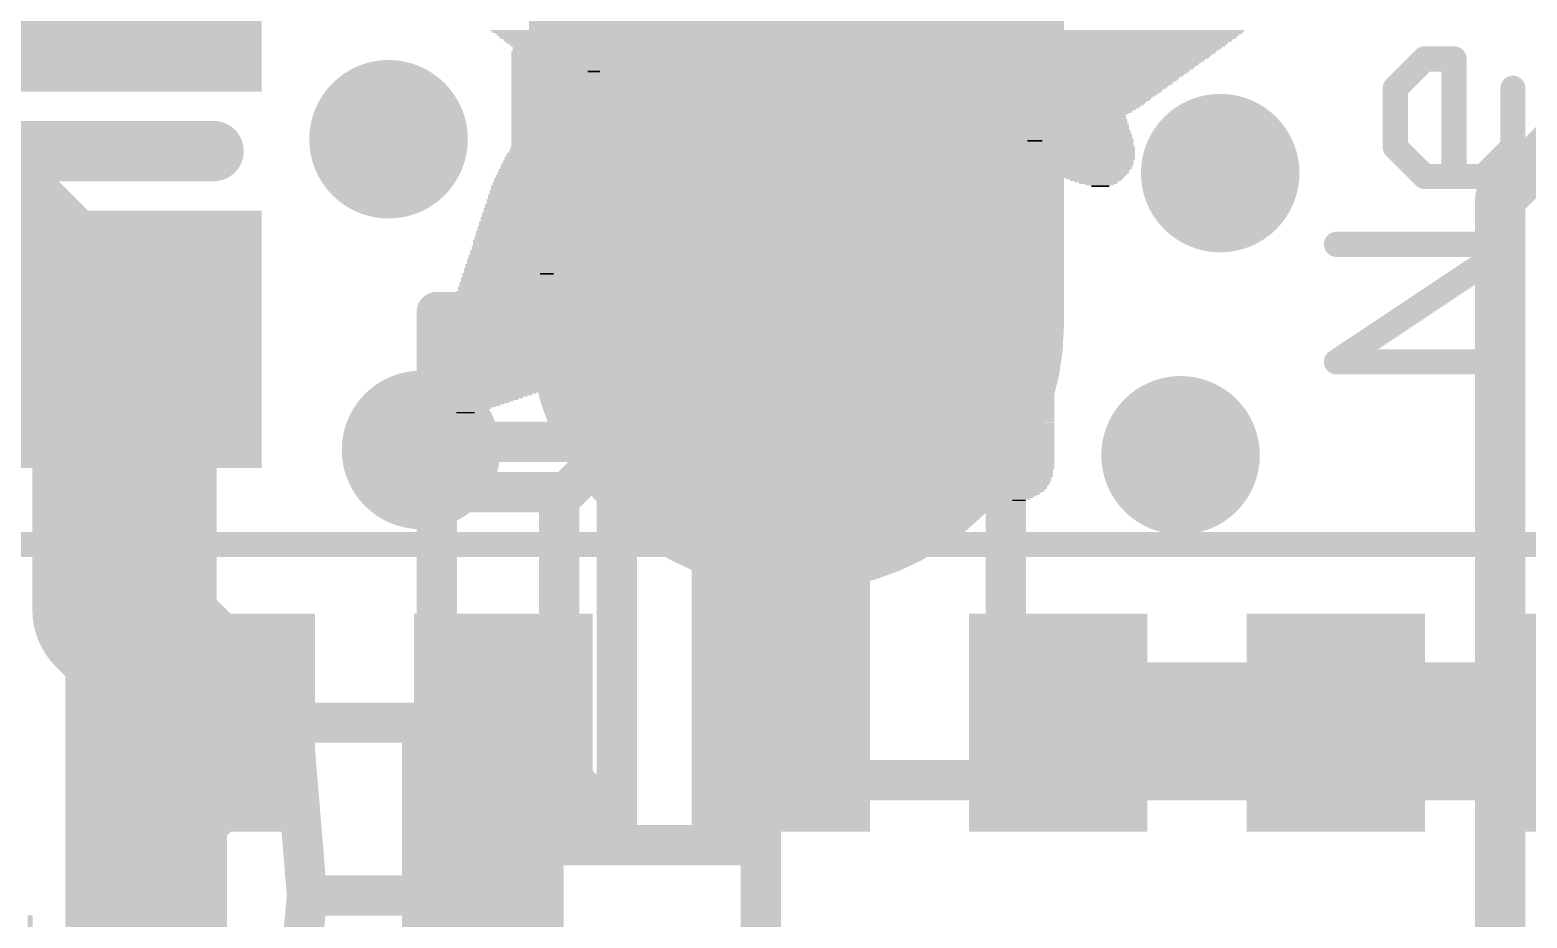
# Model space of a CAD drawing. Extents: x -0.3 to 32, y -0.4 to 44.5.
# Drawn here: x 12.9 to 20.46, y 33.07 to 37.55 of the extents above; entities that cross this region are included whole.
import ezdxf

# ---------------------------------------------------------------- set-up
doc = ezdxf.new("R2010")
doc.units = 0
for name, color, linetype in [('1', 12, 'CONTINUOUS'), ('16', 132, 'CONTINUOUS'), ('18', 110, 'CONTINUOUS'), ('21', 40, 'CONTINUOUS'), ('22', 6, 'CONTINUOUS')]:
    doc.layers.add(name, color=color, linetype=linetype)

# ---------------------------------------------------------------- blocks, each defined once
blk = doc.blocks.new('RECT')
blk.add_solid([(-0.5, -0.5), (0.5, -0.5), (-0.5, 0.5), (0.5, 0.5)])
blk = doc.blocks.new('ROUNDV')
at = {"const_width": 0.5}
blk.add_lwpolyline([(0, -0.25, 1), (0, 0.25, 1), (0, -0.25)], format="xyb", dxfattribs=at)

msp = doc.modelspace()

# ---------------------------------------------------------------- linework, layer by layer
at = {"layer": '1'}
for points, const_width in [([(16.769, 37.1), (16.769, 39.37)], 2.7), ([(16.769, 36.069), (16.769, 37.1)], 2.7), ([(16.764, 37.105), (16.769, 37.1)], 0.254), ([(10.867, 36.195), (13.116, 36.195)], 0.8128), ([(13.116, 36.195), (13.32, 35.991)], 0.8128), ([(16.69, 34.056), (16.69, 36.025)], 0.9), ([(13.32, 34.626), (13.32, 35.991)], 0.8128), ([(16.769, 36.069), (16.769, 35.941)], 0.3048), ([(16.69, 36.025), (16.769, 35.946)], 0.254), ([(16.769, 35.941), (16.769, 35.821)], 0.3048), ([(16.769, 35.946), (16.769, 35.941)], 0.254), ([(13.89, 34.056), (13.32, 34.626)], 0.8128), ([(13.49, 33.656), (13.89, 34.056)], 0.8128), ([(15.29, 32.616), (15.29, 34.056)], 0.6096), ([(19.49, 34.056), (18.09, 34.056)], 0.6096), ([(20.89, 34.056), (19.49, 34.056)], 0.6096), ([(13.49, 32.556), (13.49, 33.656)], 0.8128)]:
    msp.add_lwpolyline(points, dxfattribs=dict(at, const_width=const_width))
for points, const_width in [([(17.444, 37.1, 1), (16.094, 37.1)], 1.35), ([(16.094, 37.1, 1), (17.444, 37.1)], 1.35), ([(16.8089, 37.1499, 1), (16.7191, 37.0601)], 0.127), ([(16.7241, 37.0551, 1), (16.8139, 37.1449)], 0.127), ([(16.094, 36.069, 1), (17.444, 36.069)], 1.35), ([(13.2597, 36.3387, 1), (12.9723, 36.0513)], 0.4064), ([(13.116, 35.9918, 1), (13.116, 36.3982)], 0.4064), ([(16.915, 36.025, 1), (16.465, 36.025)], 0.45), ([(13.5232, 35.991, 1), (13.1168, 35.991)], 0.4064), ([(13.1763, 35.8473, 1), (13.4637, 36.1347)], 0.4064), ([(16.8452, 36.069, 1), (16.6928, 36.069)], 0.1524), ([(16.7349, 36.0699, 1), (16.6451, 35.9801)], 0.127), ([(16.8452, 35.941, 1), (16.6928, 35.941)], 0.1524), ([(16.8325, 35.946, 1), (16.7055, 35.946)], 0.127), ([(16.7241, 35.9011, 1), (16.8139, 35.9909)], 0.127), ([(16.6928, 35.941, 1), (16.8452, 35.941)], 0.1524), ([(16.7055, 35.941, 1), (16.8325, 35.941)], 0.127), ([(16.6928, 35.821, 1), (16.8452, 35.821)], 0.1524), ([(13.4637, 34.7697, 1), (13.1763, 34.4823)], 0.4064), ([(13.1168, 34.626, 1), (13.5232, 34.626)], 0.4064), ([(14.0337, 33.9123, 1), (13.7463, 34.1997)], 0.4064), ([(13.7463, 33.9123, 1), (14.0337, 34.1997)], 0.4064), ([(15.4424, 34.056, 1), (15.1376, 34.056)], 0.3048), ([(18.09, 34.2084, 1), (18.09, 33.9036)], 0.3048), ([(19.49, 34.2084, 1), (19.49, 33.9036)], 0.3048), ([(19.49, 33.9036, 1), (19.49, 34.2084)], 0.3048), ([(16.465, 34.056, 1), (16.915, 34.056)], 0.45), ([(13.6932, 33.656, 1), (13.2868, 33.656)], 0.4064), ([(13.3463, 33.7997, 1), (13.6337, 33.5123)], 0.4064)]:
    msp.add_lwpolyline(points, format="xyb", dxfattribs=dict(at, const_width=const_width))
at = {"layer": '16', "const_width": 0.254}
for points in [[(11.557, 38.1), (13.716, 35.941)], [(13.208, 35.687), (11.684, 37.211)], [(20.32, 36.703), (20.701, 37.084)], [(20.32, 32.639), (20.32, 36.703)], [(13.716, 35.941), (13.716, 32.258)], [(13.208, 35.687), (13.208, 27.6352)]]:
    msp.add_lwpolyline(points, dxfattribs=at)
at = {"layer": '16', "const_width": 0.127}
for points in [[(20.3835, 36.703, 1), (20.2565, 36.703)], [(20.2751, 36.7479, 1), (20.3649, 36.6581)], [(13.7795, 35.941, 1), (13.6525, 35.941)], [(13.6711, 35.8961, 1), (13.7609, 35.9859)], [(13.2715, 35.687, 1), (13.1445, 35.687)], [(13.1631, 35.6421, 1), (13.2529, 35.7319)]]:
    msp.add_lwpolyline(points, format="xyb", dxfattribs=at)
at = {"layer": '21'}
for points, const_width in [([(19.7903, 37.2579), (19.9386, 37.4062)], 0.127), ([(19.9386, 37.4062), (20.0869, 37.4062)], 0.127), ([(20.0869, 37.4062), (20.0869, 36.813)], 0.127), ([(19.7903, 36.9613), (19.7903, 37.2579)], 0.127), ([(20.3835, 37.2579), (20.3835, 36.9613)], 0.127), ([(12.812, 36.941), (13.828, 36.941)], 0.3048), ([(19.9386, 36.813), (19.7903, 36.9613)], 0.127), ([(20.3835, 36.9613), (20.2352, 36.813)], 0.127), ([(20.2352, 36.813), (19.9386, 36.813)], 0.127), ([(19.4937, 35.8775), (20.3835, 36.4707)], 0.127), ([(20.3835, 36.4707), (19.4937, 36.4707)], 0.127), ([(20.3835, 35.8775), (19.4937, 35.8775)], 0.127), ([(12.59, 34.956), (30.59, 34.956)], 0.127)]:
    msp.add_lwpolyline(points, dxfattribs=dict(at, const_width=const_width))
for points, const_width in [([(19.9386, 37.4379, 1), (19.9386, 37.3744)], 0.0635), ([(19.9611, 37.3837, 1), (19.9162, 37.4286)], 0.0635), ([(20.1187, 37.4062, 1), (20.0552, 37.4062)], 0.0635), ([(20.0869, 37.3744, 1), (20.0869, 37.4379)], 0.0635), ([(19.8221, 37.2579, 1), (19.7586, 37.2579)], 0.0635), ([(20.4153, 37.2579, 1), (20.3518, 37.2579)], 0.0635), ([(19.7679, 37.2803, 1), (19.8128, 37.2354)], 0.0635), ([(13.828, 36.8648, 1), (13.828, 37.0172)], 0.1524), ([(19.8128, 36.9838, 1), (19.7679, 36.9389)], 0.0635), ([(20.406, 36.9389, 1), (20.361, 36.9838)], 0.0635), ([(19.7586, 36.9613, 1), (19.8221, 36.9613)], 0.0635), ([(20.3518, 36.9613, 1), (20.4153, 36.9613)], 0.0635), ([(19.9386, 36.8448, 1), (19.9386, 36.7813)], 0.0635), ([(19.9162, 36.7906, 1), (19.9611, 36.8355)], 0.0635), ([(20.2128, 36.8355, 1), (20.2577, 36.7906)], 0.0635), ([(20.2352, 36.7813, 1), (20.2352, 36.8448)], 0.0635), ([(20.0552, 36.813, 1), (20.1187, 36.813)], 0.0635), ([(19.4937, 36.5024, 1), (19.4937, 36.4389)], 0.0635), ([(20.4011, 36.4443, 1), (20.3659, 36.4971)], 0.0635), ([(20.3835, 36.4389, 1), (20.3835, 36.5024)], 0.0635), ([(19.4937, 35.9093, 1), (19.4937, 35.8458)], 0.0635), ([(19.4761, 35.9039, 1), (19.5114, 35.8511)], 0.0635), ([(20.3835, 35.8458, 1), (20.3835, 35.9093)], 0.0635)]:
    msp.add_lwpolyline(points, format="xyb", dxfattribs=dict(at, const_width=const_width))
at = {"layer": '22', "const_width": 0.2032}
for points in [[(14.9539, 31.7665), (14.9539, 36.1288)], [(14.9539, 36.1288), (17.8258, 36.1288)], [(17.8258, 36.1288), (17.8258, 33.7659)], [(16.5898, 36.0561), (16.5898, 31.8028)], [(14.9903, 35.4745), (15.8628, 35.4745)], [(15.6083, 35.22), (15.8264, 35.4381)], [(15.8628, 35.4745), (15.8628, 33.5478)], [(14.9903, 35.22), (15.5719, 35.22)], [(15.5719, 35.22), (15.6083, 35.22)], [(15.5719, 35.22), (15.5719, 33.875)], [(14.2996, 33.1843), (14.2269, 34.0567)], [(14.2269, 34.0567), (14.9176, 34.0567)], [(14.8812, 34.0204), (14.8812, 29.4399)], [(14.9903, 33.8386), (15.5719, 33.8386)], [(15.5719, 33.8386), (15.8264, 33.5841)], [(17.7895, 33.7659), (16.6625, 33.7659)], [(17.8258, 33.7659), (27.4957, 33.7659)], [(15.8628, 33.5478), (14.9903, 33.5478)], [(16.5535, 33.4387), (14.9903, 33.4387)], [(13.936, 29.2218), (14.2996, 33.1843)], [(14.9176, 33.1843), (14.3359, 33.1843)]]:
    msp.add_lwpolyline(points, dxfattribs=at)
at = {"layer": '22', "const_width": 0.1016}
for points in [[(15.0047, 36.1288, 1), (14.9031, 36.1288)], [(14.9539, 36.1796, 1), (14.9539, 36.078)], [(17.8766, 36.1288, 1), (17.775, 36.1288)], [(17.8258, 36.078, 1), (17.8258, 36.1796)], [(16.6406, 36.0561, 1), (16.539, 36.0561)], [(14.9903, 35.5253, 1), (14.9903, 35.4237)], [(15.8623, 35.4022, 1), (15.7905, 35.474)], [(15.9136, 35.4745, 1), (15.812, 35.4745)], [(15.8628, 35.4237, 1), (15.8628, 35.5253)], [(14.9903, 35.2708, 1), (14.9903, 35.1692)], [(15.5719, 35.2708, 1), (15.5719, 35.1692)], [(15.6227, 35.22, 1), (15.5211, 35.22)], [(15.5724, 35.2559, 1), (15.6442, 35.1841)], [(15.5719, 35.1692, 1), (15.5719, 35.2708)], [(15.6083, 35.1692, 1), (15.6083, 35.2708)], [(14.2775, 34.0609, 1), (14.1763, 34.0525)], [(14.2269, 34.1075, 1), (14.2269, 34.0059)], [(14.9176, 34.0059, 1), (14.9176, 34.1075)], [(14.932, 34.0204, 1), (14.8304, 34.0204)], [(14.9903, 33.8894, 1), (14.9903, 33.7878)], [(15.6078, 33.8745, 1), (15.536, 33.8027)], [(15.5211, 33.875, 1), (15.6227, 33.875)], [(15.5719, 33.7878, 1), (15.5719, 33.8894)], [(16.6625, 33.8167, 1), (16.6625, 33.7151)], [(17.8258, 33.8167, 1), (17.8258, 33.7151)], [(17.7895, 33.7151, 1), (17.7895, 33.8167)], [(17.775, 33.7659, 1), (17.8766, 33.7659)], [(14.9903, 33.5986, 1), (14.9903, 33.497)], [(15.7905, 33.5482, 1), (15.8623, 33.62)], [(15.8628, 33.497, 1), (15.8628, 33.5986)], [(14.9903, 33.4895, 1), (14.9903, 33.3879)], [(15.812, 33.5478, 1), (15.9136, 33.5478)], [(16.5535, 33.3879, 1), (16.5535, 33.4895)], [(14.3502, 33.1797, 1), (14.249, 33.1889)], [(14.249, 33.1801, 1), (14.3502, 33.1885)], [(14.3359, 33.2351, 1), (14.3359, 33.1335)], [(14.9176, 33.1335, 1), (14.9176, 33.2351)]]:
    msp.add_lwpolyline(points, format="xyb", dxfattribs=at)

# ---------------------------------------------------------------- block references
at = {"layer": '1'}
for p, xscale, yscale, rotation in [((13.32, 37.891), 1.3, 1.5, 90), ((13.32, 35.991), 1.3, 1.5, 90), ((13.89, 34.056), 0.9, 1.1, 180), ((15.29, 34.056), 0.9, 1.1, 180), ((16.69, 34.056), 0.9, 1.1, 180), ((18.09, 34.056), 0.9, 1.1, 180), ((19.49, 34.056), 0.9, 1.1, 180), ((20.89, 34.056), 0.9, 1.1, 180)]:
    msp.add_blockref('RECT', p, dxfattribs=dict(at, xscale=xscale, yscale=yscale, rotation=rotation))
at = {"layer": '18', "xscale": 0.8001, "yscale": 0.8001}
for p in [(14.711, 37.001), (14.711, 37.001), (18.907, 36.83), (18.907, 36.83), (14.875, 35.433), (14.875, 35.433), (18.707, 35.406), (18.707, 35.406)]:
    msp.add_blockref('ROUNDV', p, dxfattribs=at)
at = {"layer": '21'}
for p, xscale, yscale in [((16.1354, 37.5488), 1.8135, 0.0076), ((16.1392, 37.5412), 1.8059, 0.0076), ((18.3375, 37.5412), 1.3716, 0.0076), ((18.349, 37.5488), 1.364, 0.0076), ((16.1468, 37.5336), 1.7907, 0.0076), ((16.1506, 37.526), 1.783, 0.0076), ((16.1544, 37.5184), 1.7754, 0.0077), ((16.1621, 37.5107), 1.7755, 0.0076), ((16.1697, 37.5031), 1.7603, 0.0076), ((16.1773, 37.4955), 1.7602, 0.0076), ((16.1849, 37.4879), 1.7602, 0.0076), ((16.2001, 37.4803), 1.7602, 0.0077), ((16.2115, 37.4726), 1.7679, 0.0076), ((16.2268, 37.465), 1.7678, 0.0076), ((18.1966, 37.465), 1.4402, 0.0076), ((18.2195, 37.4726), 1.4249, 0.0076), ((18.2347, 37.4803), 1.4097, 0.0077), ((18.2499, 37.4879), 1.3944, 0.0076), ((18.2652, 37.4955), 1.3945, 0.0076), ((18.2766, 37.5031), 1.3868, 0.0076), ((18.2956, 37.5107), 1.3792, 0.0076), ((18.3033, 37.5184), 1.3793, 0.0077), ((18.3147, 37.526), 1.3716, 0.0076), ((18.3299, 37.5336), 1.3716, 0.0076), ((16.2421, 37.4574), 1.7679, 0.0076), ((16.2611, 37.4498), 1.7907, 0.0076), ((16.2954, 37.4422), 1.8288, 0.0077), ((17.1374, 37.4345), 3.4824, 0.0076), ((17.1374, 37.4269), 3.4518, 0.0076), ((17.1412, 37.4193), 3.429, 0.0076), ((17.145, 37.4117), 3.4062, 0.0076), ((17.145, 37.4041), 3.3756, 0.0077), ((17.1488, 37.3964), 3.3528, 0.0076), ((17.1527, 37.3888), 3.3147, 0.0076), ((18.1166, 37.4422), 1.5393, 0.0077), ((18.1509, 37.4498), 1.4859, 0.0076), ((18.1775, 37.4574), 1.463, 0.0076), ((17.1603, 37.3812), 3.2843, 0.0076), ((17.1679, 37.3736), 3.2537, 0.0076), ((17.1717, 37.366), 3.2156, 0.0077), ((17.1831, 37.3583), 3.1776, 0.0076), ((17.1945, 37.3507), 3.1242, 0.0076), ((15.7468, 37.3431), 0.0609, 0.0076), ((16.124, 37.3126), 0.7087, 0.0076), ((16.143, 37.3202), 0.701, 0.0076), ((16.1697, 37.3279), 0.6935, 0.0077), ((16.1925, 37.3355), 0.6934, 0.0076), ((17.3127, 37.3431), 2.8727, 0.0076), ((17.6708, 37.3355), 2.1412, 0.0076), ((17.6708, 37.3279), 2.1108, 0.0077), ((17.6708, 37.3202), 2.0955, 0.0076), ((17.667, 37.3126), 2.0726, 0.0076), ((15.9753, 37.2364), 0.762, 0.0076), ((15.9868, 37.244), 0.7544, 0.0076), ((15.9982, 37.2517), 0.7468, 0.0077), ((16.0135, 37.2593), 0.7467, 0.0076), ((16.0211, 37.2669), 0.7467, 0.0076), ((16.0401, 37.2745), 0.7392, 0.0076), ((16.0516, 37.2821), 0.7315, 0.0076), ((16.0668, 37.2898), 0.7315, 0.0077), ((16.0859, 37.2974), 0.7239, 0.0076), ((16.1048, 37.305), 0.7163, 0.0076), ((17.667, 37.305), 2.0574, 0.0076), ((17.6632, 37.2974), 2.0498, 0.0076), ((17.6593, 37.2898), 2.0269, 0.0077), ((17.6556, 37.2821), 2.0193, 0.0076), ((16.7793, 37.2745), 0.2667, 0.0076), ((16.7717, 37.2669), 0.2515, 0.0076), ((16.7678, 37.2593), 0.2438, 0.0076), ((16.764, 37.2517), 0.2362, 0.0077), ((16.764, 37.244), 0.2362, 0.0076), ((16.7602, 37.2364), 0.2286, 0.0076), ((17.8156, 37.2745), 1.684, 0.0076), ((17.8156, 37.2669), 1.6535, 0.0076), ((17.8194, 37.2593), 1.6307, 0.0076), ((17.8156, 37.2517), 1.6078, 0.0077), ((17.8194, 37.244), 1.585, 0.0076), ((17.8194, 37.2364), 1.5697, 0.0076), ((15.8839, 37.1602), 0.7772, 0.0076), ((15.8915, 37.1678), 0.7772, 0.0076), ((15.8992, 37.1755), 0.7773, 0.0077), ((15.9106, 37.1831), 0.7696, 0.0076), ((15.9182, 37.1907), 0.7696, 0.0076), ((15.9258, 37.1983), 0.7696, 0.0076), ((15.9334, 37.2059), 0.7696, 0.0076), ((15.9449, 37.2136), 0.762, 0.0077), ((15.9525, 37.2212), 0.762, 0.0076), ((15.9677, 37.2288), 0.762, 0.0076), ((16.7412, 37.1678), 0.2515, 0.0076), ((16.7412, 37.1602), 0.2515, 0.0076), ((16.7449, 37.1831), 0.2439, 0.0076), ((16.7449, 37.1755), 0.2439, 0.0077), ((16.7488, 37.1983), 0.2362, 0.0076), ((16.7488, 37.1907), 0.2362, 0.0076), ((16.7564, 37.2288), 0.2362, 0.0076), ((16.7564, 37.2212), 0.2362, 0.0076), ((16.7564, 37.2136), 0.2362, 0.0077), ((16.7526, 37.2059), 0.2286, 0.0076), ((17.8156, 37.2288), 1.5469, 0.0076), ((17.8156, 37.2212), 1.5316, 0.0076), ((17.8117, 37.2136), 1.5087, 0.0077), ((17.8117, 37.2059), 1.4935, 0.0076), ((17.8117, 37.1983), 1.4783, 0.0076), ((17.808, 37.1907), 1.4555, 0.0076), ((17.808, 37.1831), 1.4401, 0.0076), ((17.808, 37.1755), 1.4249, 0.0077), ((17.8041, 37.1678), 1.4021, 0.0076), ((17.8041, 37.1602), 1.3869, 0.0076), ((15.8192, 37.0916), 0.7849, 0.0076), ((15.8268, 37.0993), 0.7849, 0.0077), ((15.8344, 37.1069), 0.7849, 0.0076), ((15.842, 37.1145), 0.7848, 0.0076), ((15.8496, 37.1221), 0.7848, 0.0076), ((15.8534, 37.1297), 0.7772, 0.0076), ((15.8611, 37.1374), 0.7773, 0.0077), ((15.8687, 37.145), 0.7773, 0.0076), ((15.8763, 37.1526), 0.7772, 0.0076), ((16.7259, 37.0993), 0.2972, 0.0077), ((16.7259, 37.0916), 0.2972, 0.0076), ((16.7297, 37.1069), 0.2896, 0.0076), ((16.7336, 37.1221), 0.2819, 0.0076), ((16.7336, 37.1145), 0.2819, 0.0076), ((16.7336, 37.1374), 0.2667, 0.0077), ((16.7336, 37.1297), 0.2667, 0.0076), ((16.7373, 37.1526), 0.2591, 0.0076), ((16.7373, 37.145), 0.2591, 0.0076), ((17.7965, 37.1526), 1.3716, 0.0076), ((17.7927, 37.145), 1.3488, 0.0076), ((17.7928, 37.1374), 1.3335, 0.0077), ((17.7889, 37.1297), 1.3106, 0.0076), ((17.7813, 37.1221), 1.2954, 0.0076), ((17.7775, 37.1145), 1.2725, 0.0076), ((17.7736, 37.1069), 1.2497, 0.0076), ((17.7699, 37.0993), 1.2421, 0.0077), ((17.7622, 37.0916), 1.2116, 0.0076), ((15.7658, 37.0154), 0.8001, 0.0076), ((15.7696, 37.0231), 0.7924, 0.0077), ((15.7811, 37.0383), 0.8001, 0.0076), ((15.7773, 37.0307), 0.7925, 0.0076), ((15.7849, 37.0459), 0.7925, 0.0076), ((15.7925, 37.0535), 0.7925, 0.0076), ((15.8001, 37.0612), 0.7925, 0.0077), ((15.8077, 37.0764), 0.7924, 0.0076), ((15.8039, 37.0688), 0.7848, 0.0076), ((15.8154, 37.084), 0.7925, 0.0076), ((16.7069, 37.0154), 0.381, 0.0076), ((16.7107, 37.0231), 0.3734, 0.0077), ((16.7107, 37.0383), 0.3581, 0.0076), ((16.7107, 37.0307), 0.3581, 0.0076), ((16.7144, 37.0459), 0.3505, 0.0076), ((16.7144, 37.0535), 0.3353, 0.0076), ((16.7183, 37.0612), 0.3276, 0.0077), ((16.7221, 37.0764), 0.32, 0.0076), ((16.7221, 37.0688), 0.32, 0.0076), ((16.7221, 37.084), 0.3048, 0.0076), ((17.7546, 37.084), 1.1964, 0.0076), ((17.7508, 37.0764), 1.1734, 0.0076), ((17.4003, 37.0688), 0.4572, 0.0076), ((17.4079, 37.0612), 0.4724, 0.0077), ((17.4155, 37.0535), 0.4724, 0.0076), ((17.4231, 37.0459), 0.4877, 0.0076), ((17.4307, 37.0383), 0.4877, 0.0076), ((17.4383, 37.0307), 0.5029, 0.0076), ((17.446, 37.0231), 0.503, 0.0077), ((17.4536, 37.0154), 0.5182, 0.0076), ((17.9794, 37.0688), 0.6858, 0.0076), ((17.9794, 37.0612), 0.64, 0.0077), ((17.9832, 37.0535), 0.602, 0.0076), ((17.9794, 37.0459), 0.5638, 0.0076), ((17.9794, 37.0383), 0.5182, 0.0076), ((17.9794, 37.0307), 0.4724, 0.0076), ((17.9794, 37.0231), 0.4268, 0.0077), ((17.9794, 37.0154), 0.3658, 0.0076), ((15.7277, 36.9469), 0.8154, 0.0077), ((15.7277, 36.9392), 0.8154, 0.0076), ((15.7353, 36.9621), 0.8154, 0.0076), ((15.7315, 36.9545), 0.8078, 0.0076), ((15.7392, 36.9697), 0.8077, 0.0076), ((15.7468, 36.985), 0.8077, 0.0077), ((15.743, 36.9773), 0.8001, 0.0076), ((15.7506, 36.9926), 0.8001, 0.0076), ((15.7582, 37.0078), 0.8001, 0.0076), ((15.7582, 37.0002), 0.8001, 0.0076), ((16.684, 36.9392), 0.4876, 0.0076), ((16.6878, 36.9469), 0.48, 0.0077), ((16.6878, 36.9545), 0.4648, 0.0076), ((16.6916, 36.9621), 0.4572, 0.0076), ((16.6916, 36.9697), 0.442, 0.0076), ((16.6955, 36.9773), 0.4343, 0.0076), ((16.6955, 36.985), 0.4191, 0.0077), ((16.6992, 36.9926), 0.4115, 0.0076), ((16.7031, 37.0002), 0.4039, 0.0076), ((16.7031, 37.0078), 0.3887, 0.0076), ((17.4612, 37.0078), 0.5181, 0.0076), ((17.4651, 37.0002), 0.5257, 0.0076), ((17.4765, 36.9926), 0.5334, 0.0076), ((17.4803, 36.985), 0.541, 0.0077), ((17.4879, 36.9773), 0.541, 0.0076), ((17.4956, 36.9697), 0.5563, 0.0076), ((17.4993, 36.9621), 0.5639, 0.0076), ((17.5069, 36.9545), 0.5639, 0.0076), ((17.5108, 36.9469), 0.5715, 0.0077), ((17.5184, 36.9392), 0.5715, 0.0076), ((17.9756, 37.0078), 0.2972, 0.0076), ((17.9756, 37.0002), 0.221, 0.0076), ((17.9718, 36.9926), 0.0762, 0.0076), ((15.701, 36.863), 0.8534, 0.0076), ((15.7048, 36.8783), 0.8458, 0.0076), ((15.7048, 36.8707), 0.8458, 0.0077), ((15.7086, 36.8935), 0.8382, 0.0076), ((15.7086, 36.8859), 0.8382, 0.0076), ((15.7125, 36.9088), 0.8305, 0.0077), ((15.7125, 36.9011), 0.8305, 0.0076), ((15.7163, 36.924), 0.8229, 0.0076), ((15.7163, 36.9164), 0.8229, 0.0076), ((15.7201, 36.9316), 0.8153, 0.0076), ((16.6497, 36.863), 0.6324, 0.0076), ((16.6573, 36.8707), 0.6172, 0.0077), ((16.6573, 36.8783), 0.602, 0.0076), ((16.665, 36.8859), 0.5867, 0.0076), ((16.665, 36.8935), 0.5715, 0.0076), ((16.6687, 36.9011), 0.5487, 0.0076), ((16.6726, 36.9088), 0.541, 0.0077), ((16.6726, 36.9164), 0.5258, 0.0076), ((16.6764, 36.924), 0.5182, 0.0076), ((16.6802, 36.9316), 0.4953, 0.0076), ((17.5222, 36.9316), 0.5792, 0.0076), ((17.526, 36.924), 0.5868, 0.0076), ((17.5337, 36.9164), 0.5867, 0.0076), ((17.5374, 36.9088), 0.5943, 0.0077), ((17.5413, 36.9011), 0.6019, 0.0076), ((17.5489, 36.8935), 0.602, 0.0076), ((17.5527, 36.8859), 0.6096, 0.0076), ((17.5565, 36.8783), 0.6172, 0.0076), ((17.5603, 36.8707), 0.6248, 0.0077), ((17.5679, 36.863), 0.6248, 0.0076), ((16.1239, 36.8021), 1.7602, 0.0076), ((16.1316, 36.7868), 1.7755, 0.0076), ((16.1278, 36.7945), 1.7679, 0.0077), ((16.1277, 36.8097), 1.7526, 0.0076), ((15.7201, 36.8173), 0.9373, 0.0076), ((15.7011, 36.8326), 0.8839, 0.0077), ((15.7087, 36.8249), 0.8991, 0.0076), ((15.7011, 36.8478), 0.8687, 0.0076), ((15.7011, 36.8402), 0.8687, 0.0076), ((15.701, 36.8554), 0.8534, 0.0076), ((16.6001, 36.8173), 0.7925, 0.0076), ((16.6193, 36.8249), 0.7391, 0.0076), ((16.6306, 36.8326), 0.7163, 0.0077), ((16.6345, 36.8402), 0.6934, 0.0076), ((16.6383, 36.8478), 0.6706, 0.0076), ((16.6459, 36.8554), 0.6554, 0.0076), ((17.5679, 36.8554), 0.6248, 0.0076), ((17.5718, 36.8478), 0.6325, 0.0076), ((17.5755, 36.8402), 0.6401, 0.0076), ((17.5794, 36.8326), 0.6477, 0.0077), ((17.5794, 36.8249), 0.6477, 0.0076), ((17.5907, 36.8097), 0.6553, 0.0076), ((17.5907, 36.8021), 0.6553, 0.0076), ((17.587, 36.8173), 0.6477, 0.0076), ((17.5946, 36.7945), 0.663, 0.0077), ((17.5984, 36.7868), 0.6706, 0.0076), ((16.1468, 36.7183), 1.8669, 0.0077), ((16.1506, 36.7106), 1.8746, 0.0076), ((16.1392, 36.7411), 1.8364, 0.0076), ((16.143, 36.7335), 1.844, 0.0076), ((16.1468, 36.7259), 1.8516, 0.0076), ((16.1316, 36.764), 1.8059, 0.0076), ((16.1392, 36.7487), 1.8212, 0.0076), ((16.1354, 36.7564), 1.8135, 0.0077), ((16.1316, 36.7792), 1.7907, 0.0076), ((16.1316, 36.7716), 1.7907, 0.0076), ((17.6099, 36.7183), 0.7087, 0.0077), ((17.6136, 36.7106), 0.7163, 0.0076), ((17.5984, 36.7792), 0.6706, 0.0076), ((17.6022, 36.7716), 0.6782, 0.0076), ((17.6022, 36.764), 0.6782, 0.0076), ((17.606, 36.7564), 0.6858, 0.0077), ((17.606, 36.7487), 0.6858, 0.0076), ((17.6098, 36.7411), 0.6934, 0.0076), ((17.6098, 36.7335), 0.6934, 0.0076), ((17.6136, 36.7259), 0.7011, 0.0076), ((16.5925, 36.6497), 2.8041, 0.0076), ((16.5964, 36.6421), 2.8118, 0.0077), ((16.5964, 36.6344), 2.8118, 0.0076), ((16.1697, 36.6725), 1.9431, 0.0076), ((16.1811, 36.6649), 1.966, 0.0076), ((16.5964, 36.6573), 2.7965, 0.0076), ((16.1582, 36.6954), 1.905, 0.0076), ((16.162, 36.6878), 1.9126, 0.0076), ((16.1697, 36.6802), 1.9279, 0.0077), ((16.1544, 36.703), 1.8822, 0.0076), ((17.6022, 36.6649), 0.7696, 0.0076), ((17.6098, 36.6725), 0.7544, 0.0076), ((17.6136, 36.6802), 0.7467, 0.0077), ((17.6136, 36.6954), 0.7315, 0.0076), ((17.6136, 36.6878), 0.7315, 0.0076), ((17.6136, 36.703), 0.7163, 0.0076), ((15.903, 36.5582), 1.4859, 0.0076), ((16.5925, 36.5811), 2.8499, 0.0076), ((16.5964, 36.5735), 2.8575, 0.0076), ((16.5964, 36.5659), 2.8575, 0.0077), ((16.5925, 36.604), 2.8347, 0.0077), ((16.5964, 36.5963), 2.8423, 0.0076), ((16.5964, 36.5887), 2.8423, 0.0076), ((16.5926, 36.6268), 2.8194, 0.0076), ((16.5964, 36.6192), 2.827, 0.0076), ((16.5964, 36.6116), 2.827, 0.0076), ((17.3393, 36.5582), 1.3716, 0.0076), ((15.8839, 36.4897), 1.4936, 0.0077), ((15.8801, 36.482), 1.4859, 0.0076), ((15.8916, 36.5125), 1.4935, 0.0076), ((15.8878, 36.5049), 1.4859, 0.0076), ((15.8878, 36.4973), 1.4859, 0.0076), ((15.8992, 36.5354), 1.4935, 0.0076), ((15.8954, 36.5278), 1.4859, 0.0077), ((15.8954, 36.5201), 1.4859, 0.0076), ((15.903, 36.5506), 1.4859, 0.0076), ((15.903, 36.543), 1.4859, 0.0076), ((17.3393, 36.5506), 1.3716, 0.0076), ((17.3431, 36.543), 1.3792, 0.0076), ((17.3431, 36.5354), 1.3792, 0.0076), ((17.3431, 36.5278), 1.3792, 0.0077), ((17.3431, 36.5201), 1.3792, 0.0076), ((17.3469, 36.5125), 1.3869, 0.0076), ((17.3469, 36.5049), 1.3869, 0.0076), ((17.3469, 36.4973), 1.3869, 0.0076), ((17.3469, 36.4897), 1.3869, 0.0077), ((17.3508, 36.482), 1.3945, 0.0076), ((15.8611, 36.4135), 1.4935, 0.0077), ((15.8573, 36.4058), 1.4859, 0.0076), ((15.8687, 36.4363), 1.4935, 0.0076), ((15.8649, 36.4287), 1.4859, 0.0076), ((15.8649, 36.4211), 1.4859, 0.0076), ((15.8763, 36.4592), 1.4935, 0.0076), ((15.8725, 36.4516), 1.4859, 0.0077), ((15.8725, 36.4439), 1.4859, 0.0076), ((15.8801, 36.4744), 1.4859, 0.0076), ((15.8801, 36.4668), 1.4859, 0.0076), ((17.3508, 36.4744), 1.3945, 0.0076), ((17.3508, 36.4668), 1.3945, 0.0076), ((17.3508, 36.4592), 1.3945, 0.0076), ((17.3508, 36.4516), 1.3945, 0.0077), ((17.3545, 36.4439), 1.4021, 0.0076), ((17.3545, 36.4363), 1.4021, 0.0076), ((17.3545, 36.4287), 1.4021, 0.0076), ((17.3545, 36.4211), 1.4021, 0.0076), ((17.3545, 36.4135), 1.4021, 0.0077), ((17.3545, 36.4058), 1.4021, 0.0076), ((15.8344, 36.3449), 1.4859, 0.0076), ((15.8306, 36.3373), 1.4783, 0.0077), ((15.8306, 36.3296), 1.4783, 0.0076), ((15.842, 36.3677), 1.4859, 0.0076), ((15.842, 36.3601), 1.4859, 0.0076), ((15.8382, 36.3525), 1.4783, 0.0076), ((15.8497, 36.3906), 1.4859, 0.0076), ((15.8497, 36.383), 1.4859, 0.0076), ((15.8497, 36.3754), 1.4859, 0.0077), ((15.8573, 36.3982), 1.4859, 0.0076), ((17.3545, 36.3982), 1.4021, 0.0076), ((17.3584, 36.3906), 1.4097, 0.0076), ((17.3584, 36.383), 1.4097, 0.0076), ((17.3584, 36.3754), 1.4097, 0.0077), ((17.3584, 36.3677), 1.4097, 0.0076), ((17.3584, 36.3601), 1.4097, 0.0076), ((17.3584, 36.3525), 1.4097, 0.0076), ((17.3584, 36.3449), 1.4097, 0.0076), ((17.3621, 36.3373), 1.4021, 0.0077), ((17.3621, 36.3296), 1.4021, 0.0076), ((15.7925, 36.2534), 1.4631, 0.0076), ((15.8039, 36.2763), 1.4706, 0.0076), ((15.8001, 36.2687), 1.463, 0.0076), ((15.7963, 36.2611), 1.4554, 0.0077), ((15.8115, 36.2992), 1.4706, 0.0077), ((15.8115, 36.2915), 1.4706, 0.0076), ((15.8077, 36.2839), 1.463, 0.0076), ((15.823, 36.322), 1.4783, 0.0076), ((15.823, 36.3144), 1.4783, 0.0076), ((15.8192, 36.3068), 1.4707, 0.0076), ((17.3621, 36.322), 1.4021, 0.0076), ((17.3621, 36.3144), 1.4021, 0.0076), ((17.3621, 36.3068), 1.4021, 0.0076), ((17.366, 36.2992), 1.4097, 0.0077), ((17.3698, 36.2915), 1.402, 0.0076), ((17.3698, 36.2839), 1.402, 0.0076), ((17.3698, 36.2763), 1.402, 0.0076), ((17.3698, 36.2687), 1.402, 0.0076), ((17.3736, 36.2611), 1.3944, 0.0077), ((17.3736, 36.2534), 1.3944, 0.0076), ((15.7506, 36.1849), 1.4249, 0.0077), ((15.7658, 36.2077), 1.4402, 0.0076), ((15.762, 36.2001), 1.4326, 0.0076), ((15.7582, 36.1925), 1.4249, 0.0076), ((15.7772, 36.2306), 1.4478, 0.0076), ((15.7772, 36.223), 1.4478, 0.0077), ((15.7734, 36.2153), 1.4402, 0.0076), ((15.7848, 36.2382), 1.4478, 0.0076), ((15.7887, 36.2458), 1.4555, 0.0076), ((17.3736, 36.2458), 1.3944, 0.0076), ((17.3774, 36.2382), 1.3868, 0.0076), ((17.3774, 36.2306), 1.3868, 0.0076), ((17.3774, 36.223), 1.3868, 0.0077), ((17.3774, 36.2153), 1.3868, 0.0076), ((17.3812, 36.2077), 1.3792, 0.0076), ((17.3812, 36.2001), 1.3792, 0.0076), ((17.385, 36.1925), 1.3716, 0.0076), ((17.385, 36.1849), 1.3716, 0.0077), ((15.7048, 36.1163), 1.3792, 0.0076), ((15.701, 36.1087), 1.3716, 0.0077), ((15.7201, 36.1391), 1.3945, 0.0076), ((15.7163, 36.1315), 1.3869, 0.0076), ((15.7125, 36.1239), 1.3793, 0.0076), ((15.7354, 36.162), 1.4097, 0.0076), ((15.7315, 36.1544), 1.402, 0.0076), ((15.7277, 36.1468), 1.3944, 0.0077), ((15.7468, 36.1772), 1.4173, 0.0076), ((15.743, 36.1696), 1.4097, 0.0076), ((17.385, 36.1772), 1.3716, 0.0076), ((17.3889, 36.1696), 1.3639, 0.0076), ((17.3889, 36.162), 1.3639, 0.0076), ((17.3926, 36.1544), 1.3563, 0.0076), ((17.3926, 36.1468), 1.3563, 0.0077), ((17.3926, 36.1391), 1.3563, 0.0076), ((17.3965, 36.1315), 1.3487, 0.0076), ((17.3965, 36.1239), 1.3487, 0.0076), ((17.4002, 36.1163), 1.3411, 0.0076), ((17.4002, 36.1087), 1.3411, 0.0077), ((15.6515, 36.0477), 1.3182, 0.0076), ((15.6439, 36.0401), 1.303, 0.0076), ((15.6401, 36.0325), 1.2954, 0.0077), ((15.6706, 36.0706), 1.3411, 0.0077), ((15.663, 36.0629), 1.3259, 0.0076), ((15.6591, 36.0553), 1.3182, 0.0076), ((15.6896, 36.0934), 1.364, 0.0076), ((15.682, 36.0858), 1.3487, 0.0076), ((15.6782, 36.0782), 1.3411, 0.0076), ((15.6972, 36.101), 1.364, 0.0076), ((17.4041, 36.101), 1.3335, 0.0076), ((17.4041, 36.0934), 1.3335, 0.0076), ((17.4079, 36.0858), 1.3258, 0.0076), ((17.4079, 36.0782), 1.3258, 0.0076), ((17.4117, 36.0706), 1.3182, 0.0077), ((17.4155, 36.0629), 1.3106, 0.0076), ((17.4155, 36.0553), 1.3106, 0.0076), ((17.4193, 36.0477), 1.303, 0.0076), ((17.4193, 36.0401), 1.303, 0.0076), ((17.4231, 36.0325), 1.2954, 0.0077), ((15.5563, 35.9563), 1.1887, 0.0077), ((15.5829, 35.9791), 1.2268, 0.0076), ((15.5753, 35.9715), 1.2116, 0.0076), ((15.5677, 35.9639), 1.1963, 0.0076), ((15.6058, 36.002), 1.2573, 0.0076), ((15.5982, 35.9944), 1.2421, 0.0077), ((15.5905, 35.9867), 1.2268, 0.0076), ((15.6286, 36.0248), 1.2878, 0.0076), ((15.621, 36.0172), 1.2726, 0.0076), ((15.6172, 36.0096), 1.265, 0.0076), ((17.427, 36.0248), 1.2877, 0.0076), ((17.427, 36.0172), 1.2877, 0.0076), ((17.4307, 36.0096), 1.2801, 0.0076), ((17.4346, 36.002), 1.2725, 0.0076), ((17.4383, 35.9944), 1.2649, 0.0077), ((17.4383, 35.9867), 1.2649, 0.0076), ((17.4422, 35.9791), 1.2573, 0.0076), ((17.446, 35.9715), 1.2496, 0.0076), ((17.4498, 35.9639), 1.242, 0.0076), ((17.4498, 35.9563), 1.242, 0.0077), ((15.442, 35.8801), 1.0059, 0.0077), ((15.48, 35.9029), 1.0668, 0.0076), ((15.4686, 35.8953), 1.044, 0.0076), ((15.4572, 35.8877), 1.0211, 0.0076), ((15.5258, 35.9334), 1.143, 0.0076), ((15.5144, 35.9258), 1.1201, 0.0076), ((15.5068, 35.9182), 1.1049, 0.0077), ((15.4953, 35.9105), 1.082, 0.0076), ((15.5448, 35.9486), 1.1658, 0.0076), ((15.5372, 35.941), 1.1506, 0.0076), ((17.4536, 35.9486), 1.2344, 0.0076), ((17.4574, 35.941), 1.2268, 0.0076), ((17.4612, 35.9334), 1.2192, 0.0076), ((17.4651, 35.9258), 1.2115, 0.0076), ((17.4651, 35.9182), 1.2115, 0.0077), ((17.4688, 35.9105), 1.2039, 0.0076), ((17.4727, 35.9029), 1.1963, 0.0076), ((17.4764, 35.8953), 1.1887, 0.0076), ((17.4803, 35.8877), 1.1811, 0.0076), ((17.4841, 35.8801), 1.1734, 0.0077), ((15.3391, 35.8191), 0.8306, 0.0076), ((15.3277, 35.8115), 0.8077, 0.0076), ((15.3162, 35.8039), 0.7848, 0.0077), ((15.4039, 35.8572), 0.9449, 0.0076), ((15.3924, 35.8496), 0.922, 0.0076), ((15.3772, 35.842), 0.8915, 0.0077), ((15.3658, 35.8343), 0.8687, 0.0076), ((15.3543, 35.8267), 0.8458, 0.0076), ((15.4305, 35.8724), 0.983, 0.0076), ((15.4191, 35.8648), 0.9601, 0.0076), ((17.4879, 35.8724), 1.1658, 0.0076), ((17.4917, 35.8648), 1.1582, 0.0076), ((17.4955, 35.8572), 1.1506, 0.0076), ((17.4993, 35.8496), 1.143, 0.0076), ((17.5032, 35.842), 1.1353, 0.0077), ((17.5069, 35.8343), 1.1277, 0.0076), ((17.5108, 35.8267), 1.1201, 0.0076), ((17.5145, 35.8191), 1.1125, 0.0076), ((17.5184, 35.8115), 1.1049, 0.0076), ((17.5222, 35.8039), 1.0972, 0.0077), ((15.3048, 35.7962), 0.762, 0.0076), ((15.2934, 35.7886), 0.7391, 0.0076), ((15.282, 35.781), 0.7163, 0.0076), ((15.2705, 35.7734), 0.6934, 0.0076), ((15.2591, 35.7658), 0.6705, 0.0077), ((15.2477, 35.7581), 0.6477, 0.0076), ((15.24, 35.7505), 0.6172, 0.0076), ((15.2286, 35.7429), 0.5944, 0.0076), ((15.2172, 35.7353), 0.5715, 0.0076), ((15.2057, 35.7277), 0.5486, 0.0077), ((17.526, 35.7962), 1.0896, 0.0076), ((17.5336, 35.7886), 1.0744, 0.0076), ((17.5374, 35.781), 1.0668, 0.0076), ((17.5413, 35.7734), 1.0591, 0.0076), ((17.545, 35.7658), 1.0515, 0.0077), ((17.5526, 35.7581), 1.0363, 0.0076), ((17.5565, 35.7505), 1.0287, 0.0076), ((17.5603, 35.7429), 1.021, 0.0076), ((17.5679, 35.7353), 1.0058, 0.0076), ((17.5717, 35.7277), 0.9982, 0.0077), ((15.1981, 35.72), 0.5182, 0.0076), ((15.1867, 35.7124), 0.4953, 0.0076), ((15.1791, 35.7048), 0.4649, 0.0076), ((15.1715, 35.6972), 0.4343, 0.0076), ((15.16, 35.6896), 0.4114, 0.0077), ((15.1524, 35.6819), 0.381, 0.0076), ((15.1448, 35.6743), 0.3505, 0.0076), ((15.1372, 35.6667), 0.3201, 0.0076), ((15.1295, 35.6591), 0.2896, 0.0076), ((15.1219, 35.6515), 0.259, 0.0077), ((17.5755, 35.72), 0.9906, 0.0076), ((17.5831, 35.7124), 0.9753, 0.0076), ((17.587, 35.7048), 0.9677, 0.0076), ((17.5946, 35.6972), 0.9525, 0.0076), ((17.5984, 35.6896), 0.9448, 0.0077), ((17.6022, 35.6819), 0.9372, 0.0076), ((17.6098, 35.6743), 0.922, 0.0076), ((17.6136, 35.6667), 0.9144, 0.0076), ((17.6175, 35.6591), 0.9067, 0.0076), ((17.6251, 35.6515), 0.8915, 0.0077), ((15.1181, 35.6438), 0.221, 0.0076), ((15.1105, 35.6362), 0.1905, 0.0076), ((15.1029, 35.6286), 0.1447, 0.0076), ((15.0991, 35.621), 0.0915, 0.0076), ((17.6288, 35.6438), 0.8839, 0.0076), ((17.6327, 35.6362), 0.8763, 0.0076), ((17.6403, 35.6286), 0.861, 0.0076), ((17.6441, 35.621), 0.8534, 0.0076), ((17.6517, 35.6134), 0.8382, 0.0077), ((17.6556, 35.6057), 0.8305, 0.0076), ((17.6593, 35.5981), 0.8229, 0.0076), ((17.6669, 35.5905), 0.8077, 0.0076), ((17.6708, 35.5829), 0.8001, 0.0076), ((17.6746, 35.5753), 0.7924, 0.0077), ((17.6822, 35.5676), 0.7772, 0.0076), ((17.686, 35.56), 0.7696, 0.0076), ((17.6937, 35.5524), 0.7543, 0.0076), ((17.6974, 35.5448), 0.7467, 0.0076), ((17.7013, 35.5372), 0.7391, 0.0077), ((17.7089, 35.5295), 0.7239, 0.0076), ((17.7127, 35.5219), 0.7162, 0.0076), ((17.7165, 35.5143), 0.7086, 0.0076), ((17.7241, 35.5067), 0.6934, 0.0076), ((17.7279, 35.4991), 0.6858, 0.0077), ((17.7318, 35.4914), 0.6781, 0.0076), ((17.7394, 35.4838), 0.6629, 0.0076), ((17.7431, 35.4762), 0.6553, 0.0076), ((17.7508, 35.4686), 0.64, 0.0076), ((17.7546, 35.461), 0.6324, 0.0077), ((17.7584, 35.4533), 0.6248, 0.0076), ((17.766, 35.4457), 0.6096, 0.0076), ((17.7699, 35.4381), 0.6019, 0.0076), ((17.7736, 35.4305), 0.5943, 0.0076), ((17.7813, 35.4229), 0.5791, 0.0077), ((17.7851, 35.4152), 0.5715, 0.0076), ((17.7889, 35.4076), 0.5638, 0.0076), ((17.7965, 35.4), 0.5486, 0.0076), ((17.8003, 35.3924), 0.541, 0.0076), ((17.808, 35.3848), 0.5257, 0.0077), ((17.8117, 35.3771), 0.5181, 0.0076), ((17.8156, 35.3695), 0.5105, 0.0076), ((17.8232, 35.3619), 0.4953, 0.0076), ((17.827, 35.3543), 0.4876, 0.0076), ((17.8308, 35.3467), 0.48, 0.0077), ((17.8384, 35.339), 0.4648, 0.0076), ((17.8384, 35.3314), 0.4496, 0.0076), ((17.8422, 35.3238), 0.4419, 0.0076), ((17.8498, 35.3162), 0.4267, 0.0076), ((17.8537, 35.3086), 0.4191, 0.0077), ((17.8613, 35.3009), 0.4038, 0.0076), ((17.8613, 35.2933), 0.3886, 0.0076), ((17.8651, 35.2857), 0.381, 0.0076), ((17.8727, 35.2781), 0.3658, 0.0076), ((17.8727, 35.2705), 0.3505, 0.0077), ((17.8766, 35.2628), 0.3429, 0.0076), ((17.8803, 35.2552), 0.3201, 0.0076), ((17.8803, 35.2476), 0.3048, 0.0076), ((17.888, 35.24), 0.2895, 0.0076), ((17.888, 35.2324), 0.2743, 0.0077), ((17.888, 35.2247), 0.2591, 0.0076), ((17.888, 35.2171), 0.2286, 0.0076), ((17.8918, 35.2095), 0.2057, 0.0076), ((17.888, 35.2019), 0.1829, 0.0076), ((17.888, 35.1943), 0.1524, 0.0077), ((17.8918, 35.1866), 0.1143, 0.0076), ((17.8918, 35.179), 0.0686, 0.0076)]:
    msp.add_blockref('RECT', p, dxfattribs=dict(at, xscale=xscale, yscale=yscale))
at = {"layer": '22'}
for p, xscale, yscale, rotation in [((16.0465, 37.5488), 1.4021, 0.0076, 180), ((16.0465, 37.5412), 1.4021, 0.0076, 180), ((17.5437, 37.5488), 1.4859, 0.0076, 180), ((17.5437, 37.5412), 1.4859, 0.0076, 180), ((16.0427, 37.5336), 1.4097, 0.0076, 180), ((16.0427, 37.526), 1.4097, 0.0076, 180), ((16.0427, 37.5184), 1.4097, 0.0077, 180), ((16.0427, 37.5107), 1.4097, 0.0076, 180), ((16.0427, 37.5031), 1.4097, 0.0076, 180), ((16.0427, 37.4955), 1.4097, 0.0076, 180), ((16.0427, 37.4879), 1.4097, 0.0076, 180), ((16.0389, 37.4803), 1.4021, 0.0077, 180), ((16.0389, 37.4726), 1.4021, 0.0076, 180), ((16.0389, 37.465), 1.4021, 0.0076, 180), ((17.5513, 37.5336), 1.4859, 0.0076, 180), ((17.5513, 37.526), 1.4859, 0.0076, 180), ((17.5513, 37.5184), 1.4859, 0.0077, 180), ((17.559, 37.5107), 1.4859, 0.0076, 180), ((17.559, 37.5031), 1.4859, 0.0076, 180), ((17.5666, 37.4879), 1.4859, 0.0076, 180), ((17.5629, 37.4955), 1.4783, 0.0076, 180), ((17.5705, 37.4803), 1.4783, 0.0077, 180), ((17.5705, 37.4726), 1.4783, 0.0076, 180), ((17.5781, 37.465), 1.4783, 0.0076, 180), ((16.0351, 37.4422), 1.4097, 0.0077, 180), ((16.0312, 37.4345), 1.402, 0.0076, 180), ((16.0312, 37.4269), 1.402, 0.0076, 180), ((16.0312, 37.4193), 1.402, 0.0076, 180), ((16.0312, 37.4117), 1.402, 0.0076, 180), ((16.0274, 37.4041), 1.3944, 0.0077, 180), ((16.0274, 37.3964), 1.3944, 0.0076, 180), ((16.0274, 37.3888), 1.3944, 0.0076, 180), ((16.0389, 37.4574), 1.4021, 0.0076, 180), ((16.0389, 37.4498), 1.4021, 0.0076, 180), ((17.5781, 37.4574), 1.4783, 0.0076, 180), ((17.5818, 37.4498), 1.4707, 0.0076, 180), ((17.5895, 37.4422), 1.4706, 0.0077, 180), ((17.5895, 37.4345), 1.4706, 0.0076, 180), ((17.5933, 37.4269), 1.463, 0.0076, 180), ((17.5971, 37.4193), 1.4706, 0.0076, 180), ((17.6009, 37.4117), 1.463, 0.0076, 180), ((17.6047, 37.4041), 1.4554, 0.0077, 180), ((17.6086, 37.3964), 1.4631, 0.0076, 180), ((17.6123, 37.3888), 1.4555, 0.0076, 180), ((16.0236, 37.3812), 1.3868, 0.0076, 180), ((16.0236, 37.3736), 1.3868, 0.0076, 180), ((16.0236, 37.366), 1.3868, 0.0077, 180), ((16.0236, 37.3583), 1.3868, 0.0076, 180), ((16.0198, 37.3507), 1.3792, 0.0076, 180), ((16.0198, 37.3431), 1.3792, 0.0076, 180), ((16.016, 37.3355), 1.3716, 0.0076, 180), ((16.016, 37.3279), 1.3716, 0.0077, 180), ((16.016, 37.3202), 1.3716, 0.0076, 180), ((16.0122, 37.3126), 1.3639, 0.0076, 180), ((17.6162, 37.3812), 1.4478, 0.0076, 180), ((17.6238, 37.3736), 1.4478, 0.0076, 180), ((17.6238, 37.366), 1.4478, 0.0077, 180), ((17.6276, 37.3583), 1.4402, 0.0076, 180), ((17.6352, 37.3507), 1.4402, 0.0076, 180), ((17.639, 37.3431), 1.4326, 0.0076, 180), ((17.6428, 37.3355), 1.4249, 0.0076, 180), ((17.6504, 37.3279), 1.4249, 0.0077, 180), ((17.6543, 37.3202), 1.4173, 0.0076, 180), ((17.658, 37.3126), 1.4097, 0.0076, 180), ((16.0122, 37.305), 1.3639, 0.0076, 180), ((16.0046, 37.2745), 1.3487, 0.0076, 180), ((16.0046, 37.2669), 1.3487, 0.0076, 180), ((15.997, 37.244), 1.3335, 0.0076, 180), ((15.997, 37.2364), 1.3335, 0.0076, 180), ((16.0084, 37.2974), 1.3563, 0.0076, 180), ((16.0084, 37.2898), 1.3563, 0.0077, 180), ((16.0084, 37.2821), 1.3563, 0.0076, 180), ((16.0008, 37.2593), 1.3411, 0.0076, 180), ((16.0008, 37.2517), 1.3411, 0.0077, 180), ((17.6656, 37.305), 1.4097, 0.0076, 180), ((17.6695, 37.2974), 1.402, 0.0076, 180), ((17.6733, 37.2898), 1.3944, 0.0077, 180), ((17.6809, 37.2821), 1.3945, 0.0076, 180), ((17.6848, 37.2745), 1.3869, 0.0076, 180), ((17.6885, 37.2669), 1.3793, 0.0076, 180), ((17.6962, 37.2593), 1.3792, 0.0076, 180), ((17.7, 37.2517), 1.3716, 0.0077, 180), ((17.7038, 37.244), 1.364, 0.0076, 180), ((17.7114, 37.2364), 1.364, 0.0076, 180), ((15.9931, 37.2288), 1.3258, 0.0076, 180), ((15.9931, 37.2212), 1.3258, 0.0076, 180), ((15.9893, 37.2136), 1.3182, 0.0077, 180), ((15.9855, 37.2059), 1.3106, 0.0076, 180), ((15.9855, 37.1983), 1.3106, 0.0076, 180), ((15.9817, 37.1907), 1.303, 0.0076, 180), ((15.9817, 37.1831), 1.303, 0.0076, 180), ((15.9779, 37.1755), 1.2954, 0.0077, 180), ((15.9741, 37.1678), 1.2877, 0.0076, 180), ((15.9741, 37.1602), 1.2877, 0.0076, 180), ((17.719, 37.2288), 1.3487, 0.0076, 180), ((17.7229, 37.2212), 1.3411, 0.0076, 180), ((17.7305, 37.2136), 1.3411, 0.0077, 180), ((17.7381, 37.2059), 1.3259, 0.0076, 180), ((17.7419, 37.1983), 1.3182, 0.0076, 180), ((17.7495, 37.1907), 1.3182, 0.0076, 180), ((17.7571, 37.1831), 1.303, 0.0076, 180), ((17.7609, 37.1755), 1.2954, 0.0077, 180), ((17.7724, 37.1678), 1.2878, 0.0076, 180), ((17.78, 37.1602), 1.2726, 0.0076, 180), ((15.9588, 37.1221), 1.2573, 0.0076, 180), ((15.9703, 37.1526), 1.2801, 0.0076, 180), ((15.9665, 37.145), 1.2725, 0.0076, 180), ((15.9627, 37.1374), 1.2649, 0.0077, 180), ((15.9627, 37.1297), 1.2649, 0.0076, 180), ((15.955, 37.1145), 1.2496, 0.0076, 180), ((15.9512, 37.1069), 1.242, 0.0076, 180), ((15.9512, 37.0993), 1.242, 0.0077, 180), ((15.9474, 37.0916), 1.2344, 0.0076, 180), ((17.7838, 37.1526), 1.265, 0.0076, 180), ((17.7952, 37.145), 1.2573, 0.0076, 180), ((17.8028, 37.1374), 1.2421, 0.0077, 180), ((17.8105, 37.1297), 1.2268, 0.0076, 180), ((17.8181, 37.1221), 1.2268, 0.0076, 180), ((17.8257, 37.1145), 1.2116, 0.0076, 180), ((17.8333, 37.1069), 1.1963, 0.0076, 180), ((17.8448, 37.0993), 1.1887, 0.0077, 180), ((17.8562, 37.0916), 1.1658, 0.0076, 180), ((15.9245, 37.0383), 1.1887, 0.0076, 180), ((15.9207, 37.0307), 1.1811, 0.0076, 180), ((15.9436, 37.084), 1.2268, 0.0076, 180), ((15.9398, 37.0764), 1.2192, 0.0076, 180), ((15.936, 37.0688), 1.2115, 0.0076, 180), ((15.936, 37.0612), 1.2115, 0.0077, 180), ((15.9322, 37.0535), 1.2039, 0.0076, 180), ((15.9284, 37.0459), 1.1963, 0.0076, 180), ((15.9169, 37.0231), 1.1734, 0.0077, 180), ((15.9131, 37.0154), 1.1658, 0.0076, 180), ((17.8638, 37.084), 1.1506, 0.0076, 180), ((17.8752, 37.0764), 1.143, 0.0076, 180), ((17.8866, 37.0688), 1.1201, 0.0076, 180), ((17.8942, 37.0612), 1.1049, 0.0077, 180), ((17.9057, 37.0535), 1.082, 0.0076, 180), ((17.921, 37.0459), 1.0668, 0.0076, 180), ((17.9324, 37.0383), 1.044, 0.0076, 180), ((17.9439, 37.0307), 1.0211, 0.0076, 180), ((17.9591, 37.0231), 1.0059, 0.0077, 180), ((17.9705, 37.0154), 0.983, 0.0076, 180), ((15.8902, 36.9697), 1.1201, 0.0076, 180), ((15.8864, 36.9621), 1.1125, 0.0076, 180), ((15.8826, 36.9545), 1.1049, 0.0076, 180), ((15.9093, 37.0078), 1.1582, 0.0076, 180), ((15.9055, 37.0002), 1.1506, 0.0076, 180), ((15.9017, 36.9926), 1.143, 0.0076, 180), ((15.8979, 36.985), 1.1353, 0.0077, 180), ((15.8941, 36.9773), 1.1277, 0.0076, 180), ((15.8788, 36.9469), 1.0972, 0.0077, 180), ((15.875, 36.9392), 1.0896, 0.0076, 180), ((17.982, 37.0078), 0.9601, 0.0076, 180), ((17.9972, 37.0002), 0.9449, 0.0076, 180), ((18.0086, 36.9926), 0.922, 0.0076, 180), ((18.0238, 36.985), 0.8915, 0.0077, 180), ((18.0353, 36.9773), 0.8687, 0.0076, 180), ((18.0467, 36.9697), 0.8458, 0.0076, 180), ((18.0619, 36.9621), 0.8306, 0.0076, 180), ((18.0734, 36.9545), 0.8077, 0.0076, 180), ((18.0848, 36.9469), 0.7848, 0.0077, 180), ((18.0962, 36.9392), 0.762, 0.0076, 180), ((15.8559, 36.9088), 1.0515, 0.0077, 180), ((15.8483, 36.9011), 1.0363, 0.0076, 180), ((15.8445, 36.8935), 1.0287, 0.0076, 180), ((15.8674, 36.9316), 1.0744, 0.0076, 180), ((15.8636, 36.924), 1.0668, 0.0076, 180), ((15.8598, 36.9164), 1.0591, 0.0076, 180), ((15.8407, 36.8859), 1.021, 0.0076, 180), ((15.8331, 36.8783), 1.0058, 0.0076, 180), ((15.8293, 36.8707), 0.9982, 0.0077, 180), ((15.8255, 36.863), 0.9906, 0.0076, 180), ((18.1076, 36.9316), 0.7391, 0.0076, 180), ((18.1191, 36.924), 0.7163, 0.0076, 180), ((18.1305, 36.9164), 0.6934, 0.0076, 180), ((18.142, 36.9088), 0.6705, 0.0077, 180), ((18.1533, 36.9011), 0.6477, 0.0076, 180), ((18.161, 36.8935), 0.6172, 0.0076, 180), ((18.1724, 36.8859), 0.5944, 0.0076, 180), ((18.1838, 36.8783), 0.5715, 0.0076, 180), ((18.1953, 36.8707), 0.5486, 0.0077, 180), ((18.2029, 36.863), 0.5182, 0.0076, 180), ((15.8178, 36.8554), 0.9753, 0.0076, 180), ((15.814, 36.8478), 0.9677, 0.0076, 180), ((15.8064, 36.8402), 0.9525, 0.0076, 180), ((15.7835, 36.8021), 0.9067, 0.0076, 180), ((15.7759, 36.7945), 0.8915, 0.0077, 180), ((15.7721, 36.7868), 0.8839, 0.0076, 180), ((15.8026, 36.8326), 0.9448, 0.0077, 180), ((15.7988, 36.8249), 0.9372, 0.0076, 180), ((15.7912, 36.8173), 0.922, 0.0076, 180), ((15.7874, 36.8097), 0.9144, 0.0076, 180), ((18.2143, 36.8554), 0.4953, 0.0076, 180), ((18.2219, 36.8478), 0.4649, 0.0076, 180), ((18.2295, 36.8402), 0.4343, 0.0076, 180), ((18.241, 36.8326), 0.4114, 0.0077, 180), ((18.2486, 36.8249), 0.381, 0.0076, 180), ((18.2563, 36.8173), 0.3505, 0.0076, 180), ((18.2639, 36.8097), 0.3201, 0.0076, 180), ((18.2715, 36.8021), 0.2896, 0.0076, 180), ((18.2791, 36.7945), 0.259, 0.0077, 180), ((18.2829, 36.7868), 0.221, 0.0076, 180), ((15.7454, 36.7487), 0.8305, 0.0076, 180), ((15.7416, 36.7411), 0.8229, 0.0076, 180), ((15.734, 36.7335), 0.8077, 0.0076, 180), ((15.7684, 36.7792), 0.8763, 0.0076, 180), ((15.7607, 36.7716), 0.861, 0.0076, 180), ((15.7569, 36.764), 0.8534, 0.0076, 180), ((15.7493, 36.7564), 0.8382, 0.0077, 180), ((15.7303, 36.7259), 0.8001, 0.0076, 180), ((15.7264, 36.7183), 0.7924, 0.0077, 180), ((15.7188, 36.7106), 0.7772, 0.0076, 180), ((18.2905, 36.7792), 0.1905, 0.0076, 180), ((18.2981, 36.7716), 0.1447, 0.0076, 180), ((18.302, 36.764), 0.0915, 0.0076, 180), ((15.7073, 36.6954), 0.7543, 0.0076, 180), ((15.7035, 36.6878), 0.7467, 0.0076, 180), ((15.6997, 36.6802), 0.7391, 0.0077, 180), ((15.6692, 36.6344), 0.6781, 0.0076, 180), ((15.715, 36.703), 0.7696, 0.0076, 180), ((15.6922, 36.6725), 0.7239, 0.0076, 180), ((15.6883, 36.6649), 0.7162, 0.0076, 180), ((15.6845, 36.6573), 0.7086, 0.0076, 180), ((15.6769, 36.6497), 0.6934, 0.0076, 180), ((15.6731, 36.6421), 0.6858, 0.0077, 180), ((15.6311, 36.5811), 0.6019, 0.0076, 180), ((15.6617, 36.6268), 0.6629, 0.0076, 180), ((15.6579, 36.6192), 0.6553, 0.0076, 180), ((15.6502, 36.6116), 0.64, 0.0076, 180), ((15.6464, 36.604), 0.6324, 0.0077, 180), ((15.6426, 36.5963), 0.6248, 0.0076, 180), ((15.635, 36.5887), 0.6096, 0.0076, 180), ((15.6274, 36.5735), 0.5943, 0.0076, 180), ((15.6198, 36.5659), 0.5791, 0.0077, 180), ((15.616, 36.5582), 0.5715, 0.0076, 180), ((15.6121, 36.5506), 0.5638, 0.0076, 180), ((15.6045, 36.543), 0.5486, 0.0076, 180), ((15.6007, 36.5354), 0.541, 0.0076, 180), ((15.5931, 36.5278), 0.5257, 0.0077, 180), ((15.5893, 36.5201), 0.5181, 0.0076, 180), ((15.5855, 36.5125), 0.5105, 0.0076, 180), ((15.5779, 36.5049), 0.4953, 0.0076, 180), ((15.574, 36.4973), 0.4876, 0.0076, 180), ((15.5702, 36.4897), 0.48, 0.0077, 180), ((15.5626, 36.482), 0.4648, 0.0076, 180), ((15.5587, 36.4668), 0.4419, 0.0076, 180), ((15.5626, 36.4744), 0.4496, 0.0076, 180), ((15.5512, 36.4592), 0.4267, 0.0076, 180), ((15.5474, 36.4516), 0.4191, 0.0077, 180), ((15.5397, 36.4439), 0.4038, 0.0076, 180), ((15.5397, 36.4363), 0.3886, 0.0076, 180), ((15.5359, 36.4287), 0.381, 0.0076, 180), ((15.5283, 36.4211), 0.3658, 0.0076, 180), ((15.5282, 36.4135), 0.3505, 0.0077, 180), ((15.5244, 36.4058), 0.3429, 0.0076, 180), ((15.5207, 36.3982), 0.3201, 0.0076, 180), ((15.5207, 36.3906), 0.3048, 0.0076, 180), ((15.5131, 36.383), 0.2895, 0.0076, 180), ((15.5131, 36.3754), 0.2743, 0.0077, 180), ((15.5131, 36.3677), 0.2591, 0.0076, 180), ((15.513, 36.3601), 0.2286, 0.0076, 180), ((15.5093, 36.3525), 0.2057, 0.0076, 180), ((15.5131, 36.3449), 0.1829, 0.0076, 180), ((15.513, 36.3373), 0.1524, 0.0077, 180), ((15.5093, 36.3296), 0.1143, 0.0076, 180), ((15.5092, 36.322), 0.0686, 0.0076, 180), ((12.9032, 32.9311), 0.3048, 0.0254, 90)]:
    msp.add_blockref('RECT', p, dxfattribs=dict(at, xscale=xscale, yscale=yscale, rotation=rotation))

doc.saveas('drawing.dxf')
